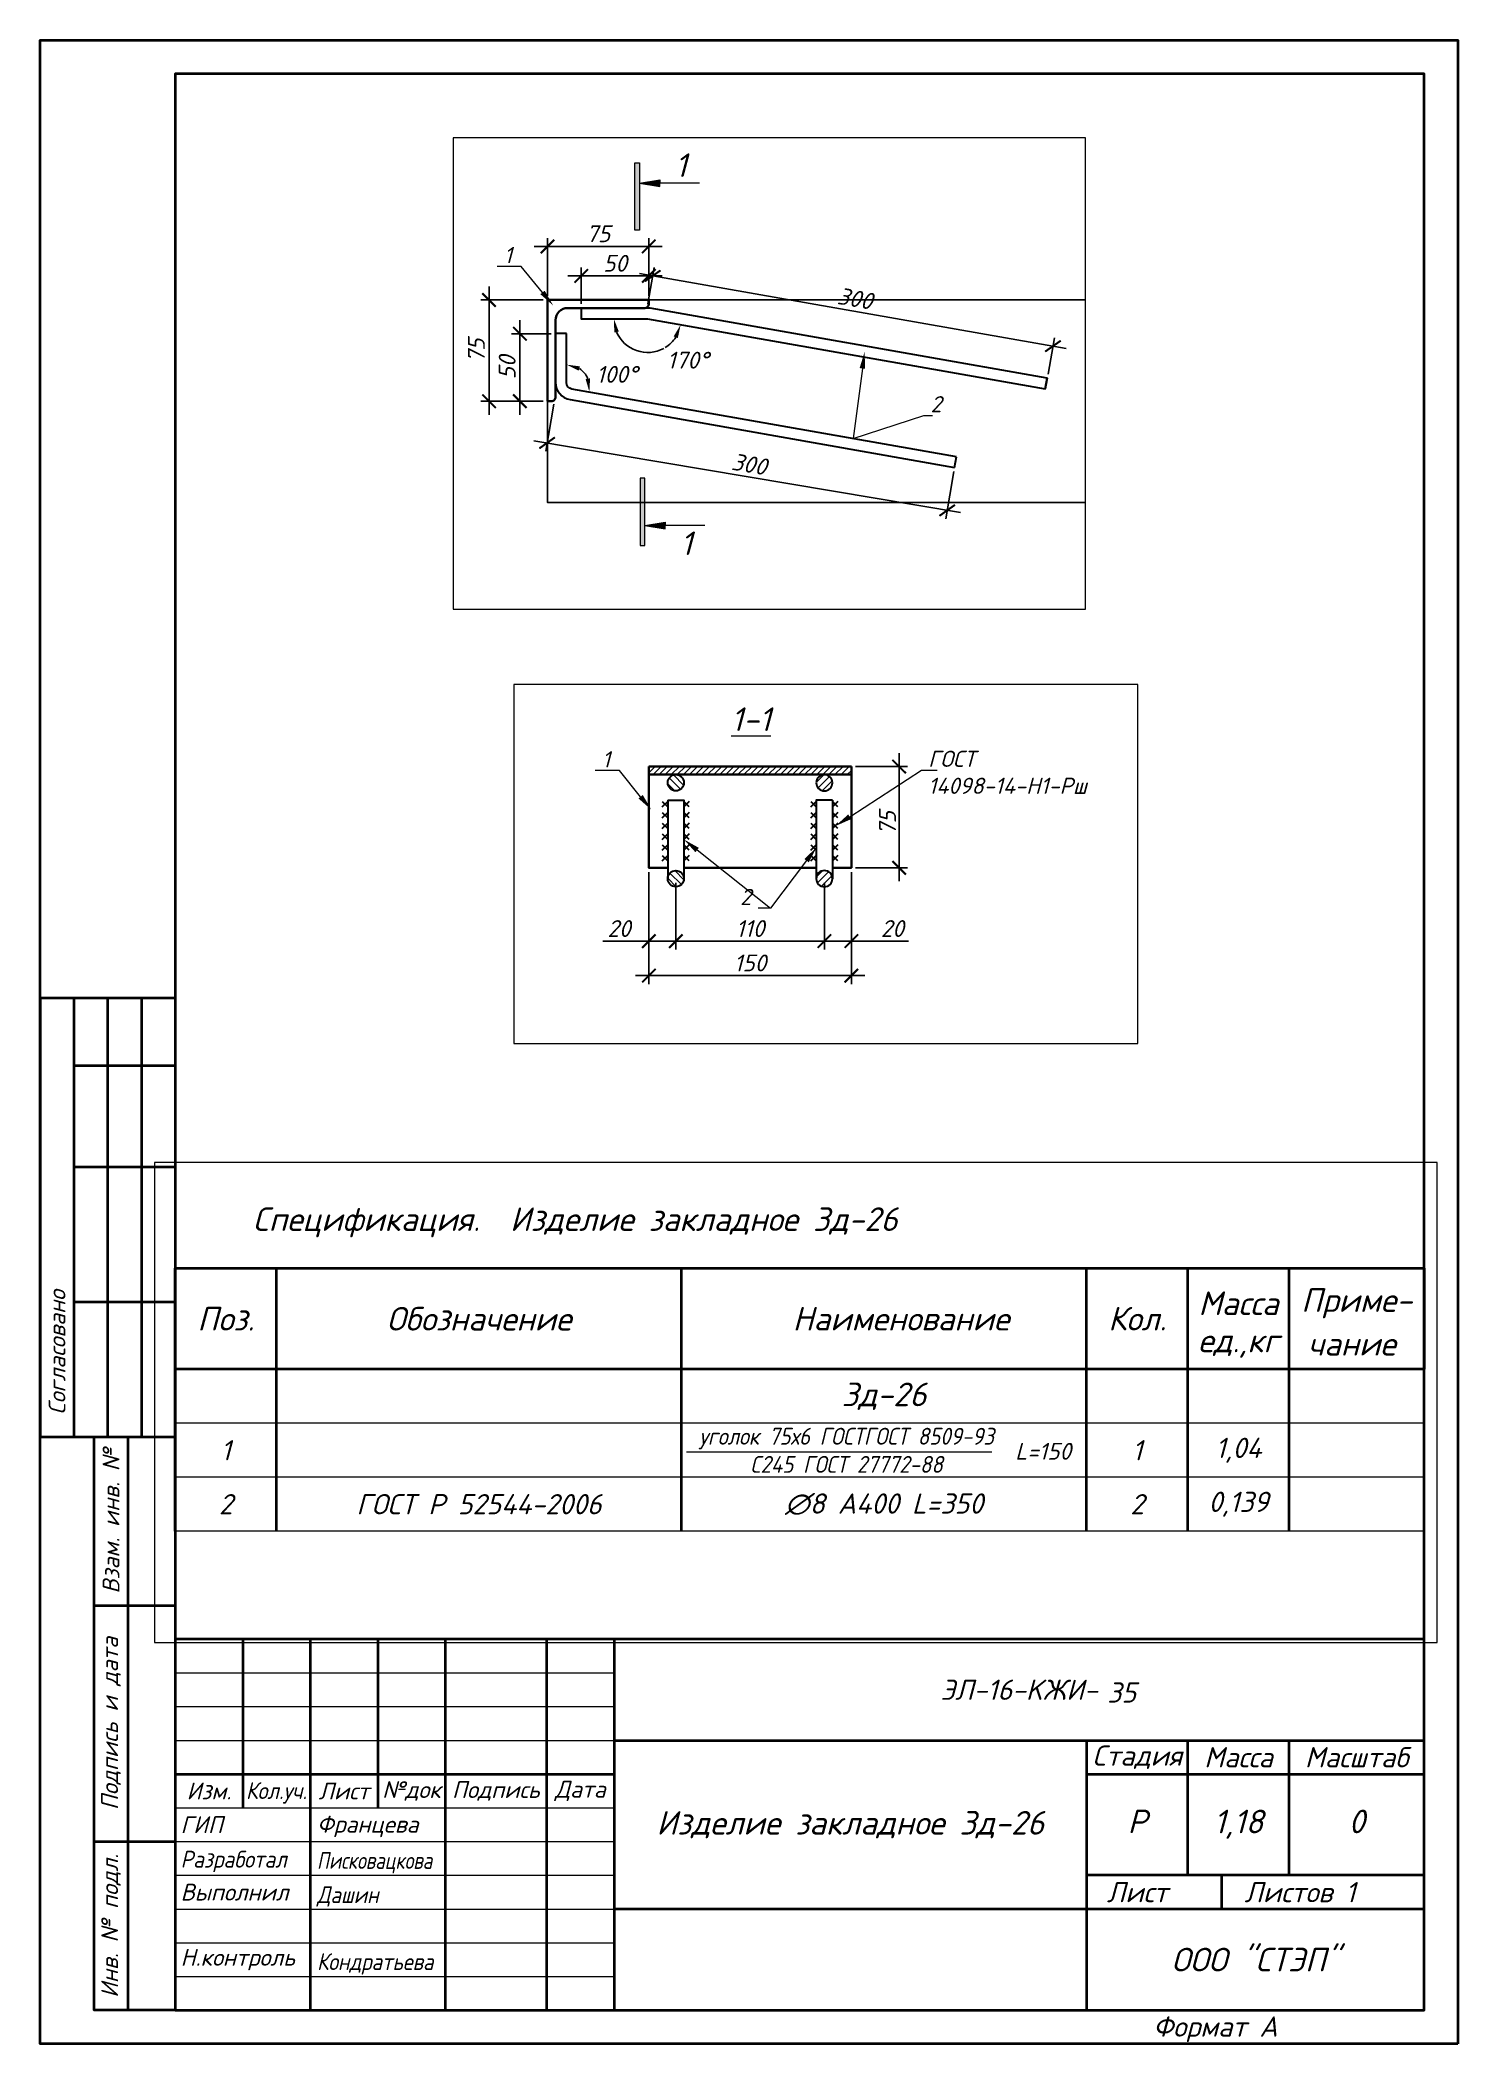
# Paper-space layout 'Зд-26' of a CAD drawing. Header units: millimetres. Extents: x -20 to 190, y -7 to 290.
# The model-space entities are those that its viewports show. They can reach past a viewport. Long polylines and large blocks are cut down to what shows.
import ezdxf
from ezdxf import colors
from ezdxf.entities.mleader import LeaderData, LeaderLine
from ezdxf.enums import TextEntityAlignment as Align
from ezdxf.math import Vec2, Vec3

# ---------------------------------------------------------------- set-up
doc = ezdxf.new("R2010")
doc.units = ezdxf.units.MM
doc.header["$PDMODE"] = 3
doc.layers.get('0').update_dxf_attribs({"lineweight": 5})
doc.layers.get('Defpoints').update_dxf_attribs({"lineweight": 0})
for name, color, linetype, lineweight in [('!!!Металл разрез', 7, 'Continuous', 35), ('#Cварка', 96, 'Continuous', 30), ('#Dimensions', 7, 'Continuous', 9), ('#Арматура', 152, 'Continuous', 30), ('k_ Выноски', 40, 'Continuous', 13), ('k_ Размеры', 7, 'Continuous', 15), ('k_ Рамка', 252, 'Continuous', 40), ('Штриховка', 7, 'Continuous', 25)]:
    doc.layers.add(name, color=color, linetype=linetype, lineweight=lineweight)
doc.layers.add('#Hatch', color=252, linetype='Continuous', lineweight=5, true_color=0x696969)
doc.layers.add('NoPrint', color=18, linetype='Continuous', plot=False)
doc.styles.add('STEP PR', font='isocpeui.ttf')
doc.dimstyles.new('SPDS', dxfattribs={"dimscale": 10, "dimtxt": 2.5, "dimasz": 2, "dimexe": 1.25, "dimexo": 0.625, "dimtad": 1, "dimdec": 0, "dimrnd": 0.001, "dimtxsty": 'STEP PR', "dimblk": 'ARCHTICK', "dimcen": 2.5, "dimdle": 2, "dimclrd": 256, "dimclre": 256, "dimclrt": 7, "dimadec": 0, "dimazin": 2, "dimtfac": 0.75, "dimtdec": 0, "dimtmove": 1, "dimatfit": 3, "dimfxl": 1, "dimtolj": 1, "dimarcsym": 1})

# ---------------------------------------------------------------- blocks, each defined once
blk = doc.blocks.new('*U611')
for p, q in [((5, -142), (5, -207)), ((10, -142), (10, -207)), ((15, -142), (15, -207)), ((5, -152), (20, -152)), ((5, -167), (20, -167)), ((5, -187), (20, -187)), ((13, -207), (13, -292)), ((8, -232), (20, -232)), ((30, -237), (30, -262)), ((40, -237), (40, -292)), ((50, -237), (50, -262)), ((60, -237), (60, -292)), ((75, -237), (75, -292)), ((85, -237), (85, -277)), ((155, -252), (155, -292)), ((170, -272), (170, -252)), ((185, -272), (185, -252)), ((20, -257), (85, -257)), ((155, -257), (205, -257)), ((8, -267), (20, -267)), ((85, -277), (85, -292))]:
    blk.add_line(p, q)
at = {"lineweight": 13}
for p, q in [((20, -242), (85, -242)), ((20, -247), (85, -247)), ((20, -252), (85, -252)), ((20, -262), (85, -262)), ((20, -267), (85, -267)), ((20, -272), (85, -272)), ((20, -277), (85, -277)), ((20, -282), (85, -282)), ((20, -287), (85, -287))]:
    blk.add_line(p, q, dxfattribs=at)
at = {"extrusion": (-1, 0, 0)}
blk.add_line((85, -252), (205, -252), dxfattribs=at)
at = {"linetype": 'Continuous'}
for p, q in [((205, -272), (155, -272)), ((175, -272), (175, -277))]:
    blk.add_line(p, q, dxfattribs=at)
for points in [[(210, -297), (0, -297), (0, 0), (210, 0)], [(20, -292), (205, -292), (205, -5), (20, -5)]]:
    blk.add_lwpolyline(points, close=True)
for points in [[(20, -142), (0, -142), (0, -207), (8, -207)], [(20, -292), (8, -292), (8, -207), (20, -207)], [(205, -237), (20, -237), (20, -292)], [(205, -277), (85, -277)]]:
    blk.add_lwpolyline(points)
at = {"style": 'STEP PR'}
blk.add_text('Р', height=3.5, dxfattribs=at).set_placement((162.5, -264.02), align=Align.MIDDLE_CENTER)
at = {"ltscale": 100, "char_height": 2.5, "attachment_point": 5, "rotation": 90, "style": 'STEP PR'}
for s, insert, width in [('Согласовано', (2.5, -194.5), 25), ('Взам. инв. №', (10.5, -219.5), 25), ('Подпись и дата', (10.5, -249.5), 35), ('Инв. № подл.', (10.5, -279.5), 25)]:
    blk.add_mtext(s, dxfattribs=dict(at, insert=insert, width=width))
at = {"attachment_point": 5, "style": 'STEP PR'}
for s, insert, char_height, width, line_spacing_factor in [('ЭЛ-16-KЖИ-', (145, -244.5), 3, 120, 1.2), ('ООО "СТЭП"', (180, -284.5), 3.5, 50, 1.071429)]:
    blk.add_mtext(s, dxfattribs=dict(at, insert=insert, char_height=char_height, width=width, line_spacing_factor=line_spacing_factor))
at = {"ltscale": 100, "style": 'STEP PR'}
for s, insert, char_height, width, attachment_point in [('Стадия', (162.5, -254.5), 3, 15, 5), ('Масса', (177.5, -254.5), 3, 15, 5), ('Масштаб', (195, -254.5), 3, 20, 5), ('Изм.', (25, -259.5), 2.5, 10, 5), ('{\\W0.9;Кол.уч.}', (35, -259.79), 2.5, 10, 5), ('Лист', (45, -259.5), 2.5, 10, 5), ('№док', (55, -259.5), 2.5, 10, 5), ('Подпись', (67.5, -259.5), 2.5, 15, 5), ('Дата', (80, -259.5), 2.5, 10, 5), ('ГИП', (20.8, -264.5), 2.5, 18.0984, 4), ('Францева', (41.01, -264.77), 2.5, 18.9929, 4), ('{\\W0.9;Разработал}', (20.8, -269.96), 2.5, 18.0984, 4), ('{\\W0.8;Писковацкова}', (41.01, -270.14), 2.5, 18.9929, 4), ('Лист', (162.5, -274.5), 3, 15, 5), ('Листов 1', (186.6, -274.5), 3, 25.3879, 5), ('Выполнил', (20.8, -274.5), 2.5, 18.0984, 4), ('{\\W0.88;Дашин}', (41.01, -275.14), 2.5, 18.9929, 4), ('Н.контроль', (20.8, -284.5), 2.5, 18.0984, 4), ('{\\W0.88;Кондратьева}', (41.01, -285.14), 2.5, 18.9929, 4)]:
    blk.add_mtext(s, dxfattribs=dict(at, insert=insert, char_height=char_height, width=width, attachment_point=attachment_point))
at = {"style": 'STEP PR'}
for tag, p in [('01', (158.62, -245.98)), ('ФОРМАТ', (164.85, -295.92))]:
    blk.add_attdef(tag, p, '', height=3, dxfattribs=at)
at = {"layer": 'NoPrint', "style": 'STEP PR'}
blk.add_text('0', height=3.5, dxfattribs=at).set_placement((195, -264.02), align=Align.MIDDLE_CENTER)
blk = doc.blocks.new('*U197')
at = {"linetype": 'ByBlock', "ltscale": 100}
h = blk.add_hatch(color=256, dxfattribs=at)
h.dxf.hatch_style = 1
h.paths.add_polyline_path([(35, 1000), (-35, 1000), (-35, 0), (35, 0)])
h = blk.add_hatch(color=256, dxfattribs=at)
h.dxf.hatch_style = 1
h.paths.add_polyline_path([(335, 750), (335, 700), (335, 650), (35, 700)])
for p, q in [((-35, 1000), (35, 1000)), ((-35, 0), (-35, 1000)), ((35, 1000), (35, 0)), ((35, 700), (335, 750)), ((35, 700), (335, 650)), ((335, 750), (335, 700)), ((335, 650), (335, 700)), ((35, 0), (-35, 0))]:
    blk.add_line(p, q, dxfattribs=at)
at = {"linetype": 'ByBlock', "ltscale": 100, "extrusion": (0, 1, 0), "elevation": 700}
blk.add_lwpolyline([(-925, 0), (-335, 0)], dxfattribs=at)
at = {"ltscale": 100, "style": 'STEP PR'}
blk.add_attdef('Nv', text='', height=350, dxfattribs=at).set_placement((781, 790), align=Align.RIGHT)
blk = doc.blocks.new('*U198')
at = {"linetype": 'ByBlock', "ltscale": 100}
h = blk.add_hatch(color=256, dxfattribs=at)
h.dxf.hatch_style = 1
h.paths.add_polyline_path([(35, 0), (-35, 0), (-35, -1000), (35, -1000)])
h = blk.add_hatch(color=256, dxfattribs=at)
h.dxf.hatch_style = 1
h.paths.add_polyline_path([(335, -750), (335, -700), (335, -650), (35, -700)])
for p, q in [((35, 0), (-35, 0)), ((-35, 0), (-35, -1000)), ((35, -1000), (35, 0)), ((35, -700), (335, -650)), ((35, -700), (335, -750)), ((335, -650), (335, -700)), ((335, -750), (335, -700)), ((-35, -1000), (35, -1000))]:
    blk.add_line(p, q, dxfattribs=at)
at = {"linetype": 'ByBlock', "ltscale": 100, "extrusion": (0, -1, 0), "elevation": 700}
blk.add_lwpolyline([(925, 0), (335, 0)], dxfattribs=at)
at = {"ltscale": 100, "style": 'STEP PR'}
blk.add_attdef('Nv', text='', height=350, dxfattribs=at).set_placement((781, -1140), align=Align.RIGHT)
blk = doc.blocks.new('*U179')
for p, q in [((-18500, -1500), (0, -1500)), ((-18500, -3000), (-18500, -1500)), ((-17000, -3000), (-17000, -1500)), ((-11000, -3000), (-11000, -1500)), ((-5000, -3000), (-5000, -1500)), ((-3500, -3000), (-3500, -1500)), ((-2000, -3000), (-2000, -1500)), ((0, -1500), (0, -3000)), ((0, -3000), (-18500, -3000)), ((-18500, -5400), (-18500, -3000)), ((-17000, -5400), (-17000, -3000)), ((-11000, -5400), (-11000, -3000)), ((-5000, -5400), (-5000, -3000)), ((-3500, -5400), (-3500, -3000)), ((-2000, -5400), (-2000, -3000)), ((0, -5400), (0, -3000))]:
    blk.add_line(p, q)
at = {"color": 8, "lineweight": 20}
for p, q in [((0, -3800), (-18500, -3800)), ((0, -4600), (-18500, -4600)), ((0, -5400), (-18500, -5400))]:
    blk.add_line(p, q, dxfattribs=at)
at = {"style": 'STEP PR'}
for s, p in [('Приме-', (-1000, -2021.2)), ('Масса', (-2750, -2021.2)), ('Поз.', (-17750, -2250)), ('Обозначение', (-14000, -2250)), ('Наименование', (-7750, -2250)), ('Кол.', (-4250, -2250)), ('ед.,кг', (-2750, -2613.4)), ('чание', (-1073.2, -2621.9))]:
    blk.add_text(s, height=350, dxfattribs=at).set_placement(p, align=Align.MIDDLE)
at = {"style": 'STEP PR', "flags": 8}
blk.add_attdef('СПЕЦИФИКАЦИЯ', (-18462.6, -949.7), '', height=400, dxfattribs=at)
blk = doc.blocks.new('*U562')
at = {"color": 0, "linetype": 'ByBlock', "lineweight": -2}
for p, q in [((0, 75), (-3, 75)), ((0, 0), (0, 75)), ((-6, 15), (-6, 72)), ((-75, 0), (-75, 3)), ((-75, 0), (0, 0)), ((-72, 6), (-15, 6))]:
    blk.add_line(p, q, dxfattribs=at)
for centre, radius, start, end in [((-3, 72), 3, 89.9248, 180.0752), ((-15, 15), 9, 270, 0), ((-72, 3), 3, 90, 180)]:
    blk.add_arc(centre, radius, start, end, dxfattribs=at)
blk = doc.blocks.new('_ArchTick')
at = {"color": 0, "linetype": 'ByBlock', "const_width": 0.15}
blk.add_lwpolyline([(-0.5, -0.5), (0.5, 0.5)], dxfattribs=at)
blk = doc.blocks.new('*D563')
at = {"layer": '#Dimensions', "lineweight": -2, "transparency": 16777216}
for p, q in [((187557.4, 57682), (187652.4, 57682)), ((187567.4, 57645.5), (187567.4, 57688.2)), ((187642.4, 57645.5), (187642.4, 57688.2))]:
    blk.add_line(p, q, dxfattribs=at)
at = {"layer": 'Defpoints', "color": 0, "transparency": 16777216}
for p in [(187642.4, 57682), (187567.4, 57642.3), (187642.4, 57642.3)]:
    blk.add_point(p, dxfattribs=at)
at = {"layer": '#Dimensions', "lineweight": -2, "transparency": 16777216, "xscale": 10, "yscale": 10, "zscale": 10, "rotation": 180}
blk.add_blockref('_ArchTick', (187567.4, 57682), dxfattribs=at)
at = {"layer": '#Dimensions', "lineweight": -2, "transparency": 16777216, "xscale": 10, "yscale": 10, "zscale": 10}
blk.add_blockref('_ArchTick', (187642.4, 57682), dxfattribs=at)
at = {"layer": '#Dimensions', "color": 7, "transparency": 16777216, "insert": (187604.9, 57691.4), "char_height": 12.5, "attachment_point": 5, "style": 'STEP PR'}
blk.add_mtext('\\A1;75', dxfattribs=at)
blk = doc.blocks.new('*D564')
at = {"layer": '#Dimensions', "lineweight": -2, "transparency": 16777216}
for p, q in [((187524.1, 57652.3), (187524.1, 57557.3)), ((187564.2, 57642.3), (187517.9, 57642.3)), ((187564.2, 57567.3), (187517.9, 57567.3))]:
    blk.add_line(p, q, dxfattribs=at)
at = {"layer": 'Defpoints', "color": 0, "transparency": 16777216}
for p in [(187567.4, 57642.3), (187524.1, 57567.3), (187567.4, 57567.3)]:
    blk.add_point(p, dxfattribs=at)
at = {"layer": '#Dimensions', "lineweight": -2, "transparency": 16777216, "xscale": 10, "yscale": 10, "zscale": 10}
for p, rotation in [((187524.1, 57642.3), 90), ((187524.1, 57567.3), 270)]:
    blk.add_blockref('_ArchTick', p, dxfattribs=dict(at, rotation=rotation))
at = {"layer": '#Dimensions', "color": 7, "transparency": 16777216, "insert": (187514.7, 57604.8), "char_height": 12.5, "attachment_point": 5, "rotation": 90, "style": 'STEP PR'}
blk.add_mtext('\\A1;75', dxfattribs=at)
blk = doc.blocks.new('*D565')
at = {"layer": '#Dimensions', "lineweight": -2, "transparency": 16777216}
for p, q in [((187546.9, 57557.3), (187546.9, 57627.3)), ((187570.2, 57617.3), (187540.6, 57617.3)), ((187564.2, 57567.3), (187540.6, 57567.3))]:
    blk.add_line(p, q, dxfattribs=at)
at = {"layer": 'Defpoints', "color": 0, "transparency": 16777216}
for p in [(187546.9, 57617.3), (187573.4, 57617.3), (187567.4, 57567.3)]:
    blk.add_point(p, dxfattribs=at)
at = {"layer": '#Dimensions', "lineweight": -2, "transparency": 16777216, "xscale": 10, "yscale": 10, "zscale": 10}
for p, rotation in [((187546.9, 57617.3), 90), ((187546.9, 57567.3), 270)]:
    blk.add_blockref('_ArchTick', p, dxfattribs=dict(at, rotation=rotation))
at = {"layer": '#Dimensions', "color": 7, "transparency": 16777216, "insert": (187537.5, 57592.3), "char_height": 12.5, "attachment_point": 5, "rotation": 90, "style": 'STEP PR'}
blk.add_mtext('\\A1;50', dxfattribs=at)
blk = doc.blocks.new('*D566')
at = {"layer": '#Dimensions', "lineweight": -2, "transparency": 16777216}
for p, q in [((187592.4, 57639.5), (187592.4, 57666.4)), ((187642.4, 57645.5), (187642.4, 57666.4)), ((187652.4, 57660.2), (187582.4, 57660.2))]:
    blk.add_line(p, q, dxfattribs=at)
at = {"layer": 'Defpoints', "color": 0, "transparency": 16777216}
for p in [(187592.4, 57660.2), (187592.4, 57636.3), (187642.4, 57642.3)]:
    blk.add_point(p, dxfattribs=at)
at = {"layer": '#Dimensions', "lineweight": -2, "transparency": 16777216, "xscale": 10, "yscale": 10, "zscale": 10, "rotation": 180}
blk.add_blockref('_ArchTick', (187592.4, 57660.2), dxfattribs=at)
at = {"layer": '#Dimensions', "lineweight": -2, "transparency": 16777216, "xscale": 10, "yscale": 10, "zscale": 10}
blk.add_blockref('_ArchTick', (187642.4, 57660.2), dxfattribs=at)
at = {"layer": '#Dimensions', "color": 7, "transparency": 16777216, "insert": (187617.4, 57669.5), "char_height": 12.5, "attachment_point": 5, "style": 'STEP PR'}
blk.add_mtext('\\A1;50', dxfattribs=at)
blk = doc.blocks.new('*D567')
at = {"layer": '#Dimensions', "lineweight": -2, "transparency": 16777216}
for p, q in [((187572, 57565.1), (187566.1, 57530.2)), ((187557.2, 57538), (187873.3, 57484.7)), ((187868.3, 57515.2), (187862.4, 57480.2))]:
    blk.add_line(p, q, dxfattribs=at)
at = {"layer": 'Defpoints', "color": 0, "transparency": 16777216}
for p in [(187572.5, 57568.2), (187868.8, 57518.3), (187863.4, 57486.4)]:
    blk.add_point(p, dxfattribs=at)
at = {"layer": '#Dimensions', "lineweight": -2, "transparency": 16777216, "xscale": 10, "yscale": 10, "zscale": 10}
for p, rotation in [((187567.1, 57536.4), 170.4275924091207), ((187863.4, 57486.4), 350.4275924091207)]:
    blk.add_blockref('_ArchTick', p, dxfattribs=dict(at, rotation=rotation))
at = {"layer": '#Dimensions', "color": 7, "transparency": 16777216, "insert": (187716.8, 57520.6), "char_height": 12.5, "attachment_point": 5, "rotation": 350.4276, "style": 'STEP PR'}
blk.add_mtext('\\A1;300', dxfattribs=at)
blk = doc.blocks.new('*D568')
at = {"layer": '#Dimensions', "lineweight": -2, "transparency": 16777216}
for p, q in [((187641.6, 57639.4), (187646.4, 57666.3)), ((187635.4, 57661.9), (187951.6, 57606.4)), ((187938.1, 57587.4), (187942.8, 57614.3))]:
    blk.add_line(p, q, dxfattribs=at)
at = {"layer": 'Defpoints', "color": 0, "transparency": 16777216}
for p in [(187641.1, 57636.3), (187941.7, 57608.1), (187937.5, 57584.3)]:
    blk.add_point(p, dxfattribs=at)
at = {"layer": '#Dimensions', "lineweight": -2, "transparency": 16777216, "xscale": 10, "yscale": 10, "zscale": 10}
for p, rotation in [((187645.3, 57660.2), 170.0375954042704), ((187941.7, 57608.1), 350.0375954042704)]:
    blk.add_blockref('_ArchTick', p, dxfattribs=dict(at, rotation=rotation))
at = {"layer": '#Dimensions', "color": 7, "transparency": 16777216, "insert": (187795.1, 57643.4), "char_height": 12.5, "attachment_point": 5, "rotation": 350.0376, "style": 'STEP PR'}
blk.add_mtext('\\A1;300', dxfattribs=at)
blk = doc.blocks.new('*D569')
at = {"layer": '#Dimensions', "lineweight": -2, "transparency": 16777216}
for start, end in [(203.1299, 298.7672), (301.7019, 326.8716)]:
    blk.add_arc((187641.5, 57628.3), 24.9, start, end, dxfattribs=at)
at = {"layer": '#Dimensions', "transparency": 16777216}
for points in [[(187616.9, 57618.2), (187620.2, 57618.9), (187616.5, 57628.3)], [(187660.8, 57615.3), (187663.9, 57614.1), (187666, 57624)]]:
    blk.add_solid(points, dxfattribs=at)
at = {"layer": 'Defpoints', "color": 0, "transparency": 16777216}
for p in [(187592.4, 57628.3), (187641.5, 57628.3), (187641.5, 57628.3), (187627.8, 57607.5), (187936, 57576.4)]:
    blk.add_point(p, dxfattribs=at)
at = {"layer": '#Dimensions', "color": 7, "transparency": 16777216, "insert": (187671.3, 57597.7), "char_height": 12.5, "attachment_point": 5, "style": 'STEP PR'}
blk.add_mtext('\\A1;170°', dxfattribs=at)
blk = doc.blocks.new('*D570')
at = {"layer": '#Dimensions', "lineweight": -2, "transparency": 16777216}
blk.add_arc((187581.4, 57577.1), 17.3, 23.5674, 56.4326, dxfattribs=at)
at = {"layer": '#Dimensions', "transparency": 16777216}
for points in [[(187590.4, 57589.9), (187591.4, 57593.1), (187581.4, 57594.4)], [(187598.9, 57584.2), (187595.6, 57583.8), (187598.4, 57574.1)]]:
    blk.add_solid(points, dxfattribs=at)
at = {"layer": 'Defpoints', "color": 0, "transparency": 16777216}
for p in [(187581.4, 57617.3), (187590.9, 57591.5), (187581.4, 57581.3), (187585.5, 57576.3), (187870.2, 57526.1)]:
    blk.add_point(p, dxfattribs=at)
at = {"layer": '#Dimensions', "color": 7, "transparency": 16777216, "insert": (187618.7, 57587.2), "char_height": 12.5, "attachment_point": 5, "style": 'STEP PR'}
blk.add_mtext('\\A1;100°', dxfattribs=at)
blk = doc.blocks.new('*U55')
at = {"layer": '#Арматура', "lineweight": 0}
h = blk.add_hatch(dxfattribs=at)
h.set_pattern_fill('ANSI31', scale=1.2)
edge = h.paths.add_edge_path()
edge.add_arc((0, 6), 6, 0, 360)
blk.add_circle((0, 6), 6)
blk = doc.blocks.new('*D571')
at = {"layer": '#Dimensions', "lineweight": -2, "transparency": 16777216}
for p, q in [((188093.9, 57564.2), (188093.9, 57506.7)), ((188113.9, 57556.1), (188113.9, 57506.7)), ((188059.9, 57513), (188093.9, 57513)), ((188083.9, 57513), (188123.9, 57513))]:
    blk.add_line(p, q, dxfattribs=at)
at = {"layer": 'Defpoints', "color": 0, "transparency": 16777216}
for p in [(188093.9, 57567.3), (188113.9, 57559.3), (188113.9, 57513)]:
    blk.add_point(p, dxfattribs=at)
at = {"layer": '#Dimensions', "lineweight": -2, "transparency": 16777216, "xscale": 10, "yscale": 10, "zscale": 10, "rotation": 180}
blk.add_blockref('_ArchTick', (188093.9, 57513), dxfattribs=at)
at = {"layer": '#Dimensions', "lineweight": -2, "transparency": 16777216, "xscale": 10, "yscale": 10, "zscale": 10}
blk.add_blockref('_ArchTick', (188113.9, 57513), dxfattribs=at)
at = {"layer": '#Dimensions', "color": 7, "transparency": 16777216, "insert": (188071.8, 57522.3), "char_height": 12.5, "attachment_point": 5, "style": 'STEP PR'}
blk.add_mtext('\\A1;20', dxfattribs=at)
blk = doc.blocks.new('*D572')
at = {"layer": '#Dimensions', "lineweight": -2, "transparency": 16777216}
for p, q in [((188113.9, 57556.1), (188113.9, 57506.7)), ((188223.9, 57556.1), (188223.9, 57506.7)), ((188103.9, 57513), (188233.9, 57513))]:
    blk.add_line(p, q, dxfattribs=at)
at = {"layer": 'Defpoints', "color": 0, "transparency": 16777216}
for p in [(188113.9, 57559.3), (188223.9, 57559.3), (188223.9, 57513)]:
    blk.add_point(p, dxfattribs=at)
at = {"layer": '#Dimensions', "lineweight": -2, "transparency": 16777216, "xscale": 10, "yscale": 10, "zscale": 10, "rotation": 180}
blk.add_blockref('_ArchTick', (188113.9, 57513), dxfattribs=at)
at = {"layer": '#Dimensions', "lineweight": -2, "transparency": 16777216, "xscale": 10, "yscale": 10, "zscale": 10}
blk.add_blockref('_ArchTick', (188223.9, 57513), dxfattribs=at)
at = {"layer": '#Dimensions', "color": 7, "transparency": 16777216, "insert": (188168.9, 57522.3), "char_height": 12.5, "attachment_point": 5, "style": 'STEP PR'}
blk.add_mtext('\\A1;110', dxfattribs=at)
blk = doc.blocks.new('*D573')
at = {"layer": '#Dimensions', "lineweight": -2, "transparency": 16777216}
for p, q in [((188243.9, 57564.2), (188243.9, 57506.7)), ((188223.9, 57556.1), (188223.9, 57506.7)), ((188213.9, 57513), (188253.9, 57513)), ((188286.1, 57513), (188243.9, 57513))]:
    blk.add_line(p, q, dxfattribs=at)
at = {"layer": 'Defpoints', "color": 0, "transparency": 16777216}
for p in [(188223.9, 57559.3), (188243.9, 57567.3), (188243.9, 57513)]:
    blk.add_point(p, dxfattribs=at)
at = {"layer": '#Dimensions', "lineweight": -2, "transparency": 16777216, "xscale": 10, "yscale": 10, "zscale": 10, "rotation": 180}
blk.add_blockref('_ArchTick', (188223.9, 57513), dxfattribs=at)
at = {"layer": '#Dimensions', "lineweight": -2, "transparency": 16777216, "xscale": 10, "yscale": 10, "zscale": 10}
blk.add_blockref('_ArchTick', (188243.9, 57513), dxfattribs=at)
at = {"layer": '#Dimensions', "color": 7, "transparency": 16777216, "insert": (188274.2, 57522.3), "char_height": 12.5, "attachment_point": 5, "style": 'STEP PR'}
blk.add_mtext('\\A1;20', dxfattribs=at)
blk = doc.blocks.new('*D574')
at = {"layer": '#Dimensions', "lineweight": -2, "transparency": 16777216}
for p, q in [((188093.9, 57564.2), (188093.9, 57481.2)), ((188243.9, 57564.2), (188243.9, 57481.2)), ((188083.9, 57487.4), (188253.9, 57487.4))]:
    blk.add_line(p, q, dxfattribs=at)
at = {"layer": 'Defpoints', "color": 0, "transparency": 16777216}
for p in [(188093.9, 57567.3), (188243.9, 57567.3), (188243.9, 57487.4)]:
    blk.add_point(p, dxfattribs=at)
at = {"layer": '#Dimensions', "lineweight": -2, "transparency": 16777216, "xscale": 10, "yscale": 10, "zscale": 10, "rotation": 180}
blk.add_blockref('_ArchTick', (188093.9, 57487.4), dxfattribs=at)
at = {"layer": '#Dimensions', "lineweight": -2, "transparency": 16777216, "xscale": 10, "yscale": 10, "zscale": 10}
blk.add_blockref('_ArchTick', (188243.9, 57487.4), dxfattribs=at)
at = {"layer": '#Dimensions', "color": 7, "transparency": 16777216, "insert": (188168.9, 57496.8), "char_height": 12.5, "attachment_point": 5, "style": 'STEP PR'}
blk.add_mtext('\\A1;150', dxfattribs=at)
blk = doc.blocks.new('*D575')
at = {"layer": '#Dimensions', "lineweight": -2, "transparency": 16777216}
for p, q in [((188279.3, 57557.3), (188279.3, 57652.3)), ((188247, 57642.3), (188285.5, 57642.3)), ((188247, 57567.3), (188285.5, 57567.3))]:
    blk.add_line(p, q, dxfattribs=at)
at = {"layer": 'Defpoints', "color": 0, "transparency": 16777216}
for p in [(188243.9, 57642.3), (188279.3, 57642.3), (188243.9, 57567.3)]:
    blk.add_point(p, dxfattribs=at)
at = {"layer": '#Dimensions', "lineweight": -2, "transparency": 16777216, "xscale": 10, "yscale": 10, "zscale": 10}
for p, rotation in [((188279.3, 57642.3), 90), ((188279.3, 57567.3), 270)]:
    blk.add_blockref('_ArchTick', p, dxfattribs=dict(at, rotation=rotation))
at = {"layer": '#Dimensions', "color": 7, "transparency": 16777216, "insert": (188270.7, 57600.4), "char_height": 12.5, "attachment_point": 5, "rotation": 90, "style": 'STEP PR'}
blk.add_mtext('\\A1;75', dxfattribs=at)
blk = doc.blocks.new('*U576')
for p, q in [((-0.5, 0.5), (0.5, -0.5)), ((0.5, 0.5), (-0.5, -0.5)), ((1.5, 0.5), (2.5, -0.5)), ((2.5, 0.5), (1.5, -0.5)), ((3.5, 0.5), (4.5, -0.5)), ((4.5, 0.5), (3.5, -0.5)), ((5.5, 0.5), (6.5, -0.5)), ((6.5, 0.5), (5.5, -0.5)), ((7.5, 0.5), (8.5, -0.5)), ((8.5, 0.5), (7.5, -0.5)), ((9.5, 0.5), (10.5, -0.5)), ((10.5, 0.5), (9.5, -0.5))]:
    blk.add_line(p, q)

msp = doc.modelspace()

# ---------------------------------------------------------------- hatches: boundary and pattern name
at = {"layer": '#Hatch'}
h = msp.add_hatch(dxfattribs=at)
h.set_pattern_fill('ANSI31', color=256)
h.paths.add_polyline_path([(188243.85956, 57642.3449), (188093.85956, 57642.3449), (188093.85956, 57636.3449), (188243.85956, 57636.3449)])

# ---------------------------------------------------------------- linework, layer by layer
at = {"layer": '!!!Металл разрез'}
for points in [[(188093.85956, 57642.3449), (188243.85956, 57642.3449)], [(188093.85956, 57642.3449), (188093.85956, 57567.3449), (188107.85956, 57567.3449)], [(188093.85956, 57636.3449), (188243.85956, 57636.3449)], [(188229.85956, 57567.3449), (188243.85956, 57567.3449), (188243.85956, 57642.3449)], [(188119.85956, 57567.3449), (188217.85956, 57567.3449)]]:
    msp.add_lwpolyline(points, dxfattribs=at)
at = {"layer": '#Арматура'}
for points in [[(187937.53861, 57584.27291), (187643.34373, 57636.1474, 0.0436609429), (187641.0863, 57636.3449), (187592.35299, 57636.3449), (187592.35299, 57628.3449), (187641.47867, 57628.3449), (187936.02328, 57576.41669), (187937.53861, 57584.27291), (187936.02328, 57576.41669)], [(187581.35299, 57617.3449), (187573.35299, 57617.3449), (187573.35299, 57581.2532, 0.3639702343), (187584.09556, 57568.4507), (187868.79531, 57518.25045)], [(187870.1845, 57526.12891), (187585.48475, 57576.32916, -0.3639702343), (187581.35299, 57581.2532), (187581.35299, 57617.3449)]]:
    msp.add_lwpolyline(points, format="xyb", dxfattribs=at)
for points in [[(188107.85956, 57617.3449), (188107.85956, 57559.26592)], [(188107.85956, 57617.3449), (188119.85956, 57617.3449), (188119.85956, 57559.26592)], [(188119.85956, 57617.3449), (188119.85956, 57559.26592)], [(188217.85956, 57617.3449), (188217.85956, 57559.26592)], [(188229.85956, 57617.3449), (188217.85956, 57617.3449), (188217.85956, 57559.26592)], [(188229.85956, 57617.3449), (188229.85956, 57559.26592)], [(187868.79531, 57518.25045), (187870.1845, 57526.12891)]]:
    msp.add_lwpolyline(points, dxfattribs=at)
msp.add_lwpolyline([(196383.56709, 59961.42403), (200903.7466, 59961.42403)])
at = {"layer": 'Штриховка'}
msp.add_lwpolyline([(187567.35299, 57642.3449), (187567.35299, 57492.3449), (187967.35299, 57492.3449), (187967.35299, 57642.3449)], close=True, dxfattribs=at)
msp.add_lwpolyline([(187573.35299, 57627.3449), (187573.35299, 57570.3449)], dxfattribs=at)

# ---------------------------------------------------------------- block references
at = {"layer": '!!!Металл разрез', "rotation": 180}
msp.add_blockref('*U562', (187567.35299, 57642.3449), dxfattribs=at)
at = {"layer": '#Cварка', "yscale": -4, "zscale": -4}
for p, xscale, rotation in [((188105.85956, 57574.41208), -4, 270), ((188121.85956, 57574.41208), 4, 90.00000000000001), ((188215.85956, 57574.41208), -4, 270), ((188231.85956, 57574.41208), 4, 90.00000000000001)]:
    msp.add_blockref('*U576', p, dxfattribs=dict(at, xscale=xscale, rotation=rotation))
at = {"layer": '#Арматура', "rotation": 90.00000000000001}
for p in [(188119.85956, 57630.3449), (188119.85956, 57559.26592)]:
    msp.add_blockref('*U55', p, dxfattribs=at)
at = {"layer": '#Арматура', "xscale": -1, "rotation": 270}
for p in [(188217.85956, 57630.3449), (188217.85956, 57559.26592)]:
    msp.add_blockref('*U55', p, dxfattribs=at)
ref = msp.add_blockref('*U197', (187633.74497, 57693.96612), dxfattribs=dict(xscale=0.05, yscale=0.05, zscale=0.05))
ref.add_attrib('Nv', '1', dxfattribs={"ltscale": 100, "height": 17.5, "style": 'STEP PR'}).set_placement((187670.57602, 57733.46679), align=Align.RIGHT)
ref = msp.add_blockref('*U198', (187637.76189, 57510.26708), dxfattribs=dict(xscale=0.05, yscale=0.05, zscale=0.05))
ref.add_attrib('Nv', '1', dxfattribs={"ltscale": 100, "height": 17.5, "style": 'STEP PR'}).set_placement((187674.59294, 57453.26641), align=Align.RIGHT)
at = {"layer": 'k_ Рамка'}
ref = msp.add_blockref('*U179', (207308.52028, 64185.93479), dxfattribs=at)
ref.add_attrib('СПЕЦИФИКАЦИЯ', '     Спецификация.  Изделие закладное Зд-26', (188845.91456, 63236.19959), dxfattribs={"layer": '0', "height": 350, "style": 'STEP PR'})

# ---------------------------------------------------------------- texts
at = {"attachment_point": 5, "style": 'STEP PR'}
for s, insert, char_height, width in [('{\\W0.9;уголок 75х6 ГОСТГОСТ 8509-93\\PС245 ГОСТ 27772-88}', (198753.70133, 59984.80342), 250, 6000), ('1,04', (204558.52028, 59986.19614), 300, 1535.1078645), ('1', (189558.52028, 59986.19614), 300, 1535.1078645), ('1', (203058.52028, 59986.19614), 300, 1535.1078645), ('\\pt1500;0,139', (204558.52028, 59186.19614), 300, 1535.1078645), ('∅8 A400 L=350', (199308.52028, 59186.19614), 300, 6000), ('2', (189558.52028, 59186.19614), 300, 1535.1078645), ('ГОСТ Р 52544-2006', (193308.52028, 59186.19614), 300, 6000), ('2', (203058.52028, 59186.19614), 300, 1535.1078645)]:
    msp.add_mtext(s, dxfattribs=dict(at, insert=insert, char_height=char_height, width=width))
at = {"insert": (201664.05868, 59970.34814), "char_height": 250, "attachment_point": 5, "style": 'STEP PR'}
msp.add_mtext('L=150', dxfattribs=at)
at = {"layer": 'k_ Размеры', "insert": (188169.53673, 57677.46064), "char_height": 17.5, "attachment_point": 5, "style": 'STEP PR'}
msp.add_mtext('\\A1;{\\L1-1}', dxfattribs=at)
at = {"layer": 'k_ Рамка', "insert": (199308.52028, 60785.93479), "char_height": 350, "width": 6000, "attachment_point": 5, "line_spacing_factor": 0.96, "style": 'STEP PR'}
msp.add_mtext('{\\fISOCPEUR|b1|i1|c204|p34;Зд-26}', dxfattribs=at)

# ---------------------------------------------------------------- dimensions: what is measured, and where the dimension line sits
at = {"layer": '#Dimensions'}
for base, p1, p2, picture, middle in [((187642.35299, 57681.99366), (187567.35299, 57642.3449), (187642.35299, 57642.3449), '*D563', (187604.85299, 57691.44915)), ((187592.35299, 57660.17053), (187642.35299, 57642.3449), (187592.35299, 57636.3449), '*D566', (187617.35299, 57669.54553)), ((188243.85956, 57487.42223), (188093.85956, 57567.3449), (188243.85956, 57567.3449), '*D574', (188168.85956, 57496.79723)), ((188223.85956, 57512.96901), (188113.85956, 57559.26592), (188223.85956, 57559.26592), '*D572', (188168.85956, 57522.34401))]:
    dim = msp.add_linear_dim(base=base, p1=p1, p2=p2, dimstyle='SPDS', override={"dimscale": 5}, dxfattribs=at)
    dim.commit()
    dim.dimension.update_dxf_attribs({"geometry": picture, "text_midpoint": middle})
for p1, p2, distance, picture, middle in [((187641.0863, 57636.3449), (187937.53861, 57584.27291), 24.19038, '*D568', (187795.11934, 57643.36817)), ((187572.47546, 57568.22243), (187868.79531, 57518.25045), -32.29089, '*D567', (187716.82461, 57520.63963))]:
    dim = msp.add_aligned_dim(p1=p1, p2=p2, distance=distance, dimstyle='SPDS', override={"dimscale": 5, "dimrnd": 5}, dxfattribs=at)
    dim.commit()
    dim.dimension.update_dxf_attribs({"geometry": picture, "text_midpoint": middle})
for base, p1, p2, picture, middle in [((187524.13527, 57567.3449), (187567.35299, 57642.3449), (187567.35299, 57567.3449), '*D564', (187514.67977, 57604.8449)), ((187546.86461, 57617.3449), (187567.35299, 57567.3449), (187573.35299, 57617.3449), '*D565', (187537.48961, 57592.3449))]:
    dim = msp.add_linear_dim(base=base, p1=p1, p2=p2, angle=90, dimstyle='SPDS', override={"dimscale": 5}, dxfattribs=at)
    dim.commit()
    dim.dimension.update_dxf_attribs({"geometry": picture, "text_midpoint": middle})
dim = msp.add_linear_dim(base=(188279.29059, 57642.3449), p1=(188243.85956, 57567.3449), p2=(188243.85956, 57642.3449), angle=90, dimstyle='SPDS', override={"dimscale": 5}, dxfattribs=at)
dim.commit()
dim.dimension.update_dxf_attribs({"geometry": '*D575', "text_midpoint": (188280.18674, 57600.35105), "dimtype": 160})
for base, line1, line2, picture, middle in [((187627.77391, 57607.50744), ((187641.47867, 57628.3449), (187936.02328, 57576.41669)), ((187592.35299, 57628.3449), (187641.47867, 57628.3449)), '*D569', (187671.26059, 57597.67034)), ((187590.86799, 57591.52457), ((187870.1845, 57526.12891), (187585.48475, 57576.32916)), ((187581.35299, 57581.2532), (187581.35299, 57617.3449)), '*D570', (187618.6886, 57587.16939))]:
    dim = msp.add_angular_dim_2l(base=base, line1=line1, line2=line2, dimstyle='SPDS', override={"dimscale": 5, "dimsah": 1}, dxfattribs=at)
    dim.commit()
    dim.dimension.update_dxf_attribs({"geometry": picture, "text_midpoint": middle, "dimtype": 162})
for base, p1, p2, picture, middle in [((188113.85956, 57512.96901), (188093.85956, 57567.3449), (188113.85956, 57559.26592), '*D571', (188071.78703, 57512.96901)), ((188243.85956, 57512.96901), (188223.85956, 57559.26592), (188243.85956, 57567.3449), '*D573', (188274.19492, 57512.96901))]:
    dim = msp.add_linear_dim(base=base, p1=p1, p2=p2, dimstyle='SPDS', override={"dimscale": 5}, dxfattribs=at)
    dim.commit()
    dim.dimension.update_dxf_attribs({"geometry": picture, "text_midpoint": middle, "dimtype": 160})

# ---------------------------------------------------------------- leaders
at = {"layer": 'k_ Размеры'}
ml = msp.add_multileader_mtext('Standard', dxfattribs=at)
ml.set_content('\\A1; 1', color=256, style='STEP PR')
ml.set_leader_properties(color=256, linetype='ByLayer', lineweight=-1)
ml.build(insert=Vec2(0, 0))
ml.multileader.update_dxf_attribs({"text_left_attachment_type": 6, "text_right_attachment_type": 6, "dogleg_length": 0, "arrow_head_size": 12.5, "scale": 0.05})
ctx = ml.context
ctx.base_point, ctx.scale, ctx.char_height, ctx.arrow_head_size, ctx.landing_gap_size, ctx.plane_origin = Vec3(187522.50998, 57667.2168), 0.05, 12, 12.5, 5, Vec3(195587.90182, 49998.81561)
ctx.left_attachment, ctx.right_attachment = 6, 6
notes = []
notes.append((ctx, [(1, (1, 1, 0), (187547.96452, 57667.2168), (-1, 0), 0, [(2, [(187571.6016, 57638.20186)], 0, [])])]))
ctx.mtext.insert, ctx.mtext.rotation, ctx.mtext.flow_direction = Vec3(187527.50998, 57681.6168), 6.2831853072, 5
ml = msp.add_multileader_mtext('Standard', dxfattribs=at)
ml.set_content('\\A1; 1', color=256, style='STEP PR')
ml.set_leader_properties(color=256, linetype='ByLayer', lineweight=-1)
ml.build(insert=Vec2(0, 0))
ml.multileader.update_dxf_attribs({"text_left_attachment_type": 6, "text_right_attachment_type": 6, "dogleg_length": 0, "arrow_head_size": 12.5, "scale": 0.05})
ctx = ml.context
ctx.base_point, ctx.scale, ctx.char_height, ctx.arrow_head_size, ctx.landing_gap_size, ctx.plane_origin = Vec3(188046.6224, 57639.34239), 0.05, 12, 12.5, 5, Vec3(196112.01424, 49970.9412)
ctx.left_attachment, ctx.right_attachment = 6, 6
notes.append((ctx, [(1, (1, 1, 0), (188072.07695, 57639.34239), (-1, 0), 0, [(2, [(188095.71402, 57610.32745)], 0, [])])]))
ctx.mtext.insert, ctx.mtext.rotation, ctx.mtext.flow_direction = Vec3(188051.6224, 57653.74239), 6.2831853072, 5
ml = msp.add_multileader_mtext('Standard', dxfattribs=at)
ml.set_content('\\A1; {\\A0;ГОСТ 14098-14-Н1-Рш }', color=256, style='STEP PR')
ml.set_leader_properties(color=256, linetype='ByLayer', lineweight=-1)
ml.build(insert=Vec2(0, 0))
ml.multileader.update_dxf_attribs({"text_left_attachment_type": 6, "text_right_attachment_type": 6, "dogleg_length": 0, "arrow_head_size": 12.5, "scale": 0.05})
ctx = ml.context
ctx.base_point, ctx.scale, ctx.char_height, ctx.arrow_head_size, ctx.landing_gap_size, ctx.plane_origin = Vec3(188295.74702, 57639.69993), 0.05, 12, 12.5, 5, Vec3(196368.96889, 49952.14843)
ctx.left_attachment, ctx.right_attachment = 6, 6
notes.append((ctx, [(0, (1, 1, 0), (188295.74702, 57639.69993), (1, 0), 0, [(2, [(188232.16864, 57598.31575)], 0, [])])]))
ctx.mtext.insert, ctx.mtext.rotation, ctx.mtext.width, ctx.mtext.defined_height, ctx.mtext.flow_direction = Vec3(188300.74702, 57654.09993), 6.2831853072, 131.076584, 44.53754, 5
ml = msp.add_multileader_mtext('Standard', dxfattribs=at)
ml.set_content('\\A1; 2    ', color=256, style='STEP PR')
ml.set_leader_properties(color=256, linetype='ByLayer', lineweight=-1)
ml.build(insert=Vec2(0, 0))
ml.multileader.update_dxf_attribs({"text_left_attachment_type": 6, "text_right_attachment_type": 6, "dogleg_length": 0, "arrow_head_size": 12.5, "scale": 0.05})
ctx = ml.context
ctx.base_point, ctx.scale, ctx.char_height, ctx.arrow_head_size, ctx.landing_gap_size, ctx.plane_origin = Vec3(187846.06667, 57556.67762), 0.05, 12, 12.5, 5, Vec3(195849.58261, 49841.95021)
ctx.left_attachment, ctx.right_attachment = 6, 6
notes.append((ctx, [(0, (1, 1, 0), (187846.06667, 57556.67762), (1, 0), 0, [(2, [(187802.23735, 57603.97088), (187793.63269, 57539.62706)], 0, [])])]))
ctx.mtext.insert, ctx.mtext.rotation, ctx.mtext.width, ctx.mtext.defined_height, ctx.mtext.flow_direction = Vec3(187851.06667, 57571.07762), 6.2831853072, 30.8796619, 14.4, 5
ml = msp.add_multileader_mtext('Standard', dxfattribs=at)
ml.set_content('\\A1; 2    ', color=256, style='STEP PR')
ml.set_leader_properties(color=256, linetype='ByLayer', lineweight=-1)
ml.build(insert=Vec2(0, 0))
ml.multileader.update_dxf_attribs({"text_left_attachment_type": 6, "text_right_attachment_type": 6, "dogleg_length": 0, "arrow_head_size": 12.5, "scale": 0.05})
ctx = ml.context
ctx.base_point, ctx.scale, ctx.char_height, ctx.arrow_head_size, ctx.landing_gap_size, ctx.plane_origin = Vec3(188156.52213, 57537.30111), 0.05, 12, 12.5, 5, Vec3(196192.25914, 49835.91532)
ctx.left_attachment, ctx.right_attachment = 6, 6
notes.append((ctx, [(1, (1, 1, 0), (188183.92213, 57537.30111), (-1, 0), 0, [(2, [(188119.85956, 57588.30541)], 0, []), (1, [(188218.25784, 57582.5772)], 0, [])])]))
ctx.mtext.insert, ctx.mtext.rotation, ctx.mtext.width, ctx.mtext.defined_height, ctx.mtext.flow_direction = Vec3(188161.52213, 57551.70111), 6.2831853072, 78.7598052, 14.4, 5
for ctx, leaders in notes:
    for number, flags, end, landing, length, lines in leaders:
        leader = LeaderData()
        leader.index, (leader.has_last_leader_line, leader.has_dogleg_vector, leader.attachment_direction) = number, flags
        leader.last_leader_point, leader.dogleg_vector, leader.dogleg_length = Vec3(end), Vec3(landing), length
        for number, points, colour, breaks in lines:
            line = LeaderLine()
            line.index, line.vertices, line.color, line.breaks = number, Vec3.list(points), colors.encode_raw_color(colour), breaks
            leader.lines.append(line)
        ctx.leaders.append(leader)

psp = doc.layouts.new('Зд-26')

# ---------------------------------------------------------------- block references
at = {"layer": 'k_ Рамка'}
ref = psp.add_blockref('*U611', (-19.74, 289.77), dxfattribs=at)
ref.add_attrib('ФОРМАТ', 'Формат А', (145.11, -6.15), dxfattribs={"layer": '0', "height": 3, "style": 'STEP PR'})

# ---------------------------------------------------------------- texts
at = {"layer": 'k_ Выноски', "attachment_point": 5, "line_spacing_factor": 0.96, "style": 'STEP PR'}
for s, insert, char_height, width in [('35', (140.45, 44.86), 3, 15), ('{\\fISOCPEUR|b1|i1|c204|p34;Изделие закладное Зд-26}', (100.26, 25.27), 3.5, 70), ('{\\fISOCPEUR|b1|i1|c204|p34;1,18}', (157.76, 25.33), 3.5, 15)]:
    psp.add_mtext(s, dxfattribs=dict(at, insert=insert, char_height=char_height, width=width))

# ---------------------------------------------------------------- viewports
at = {"layer": 'NoPrint', "color": 9, "true_color": 0xc9c9c9, "view_target_point": (-4143.67567, -7072.67989)}
for center, size, view_center_point, view_height, status in [((88.27, 240.37), (93.68, 69.8393), (191875.36096, 64660.57491), 349.1966628, 3), ((96.63, 167.64), (92.42, 53.1979), (192368.62214, 64642.73668), 265.9890552, 4)]:
    psp.add_viewport(center=center, size=size, view_center_point=view_center_point, view_height=view_height, status=status, dxfattribs=at)
psp.add_viewport(center=(92.2, 87.83), size=(190, 71.1251), view_center_point=(202146.31489, 67764.94017), view_height=7112.5115449, dxfattribs=at)

doc.saveas('drawing.dxf')
